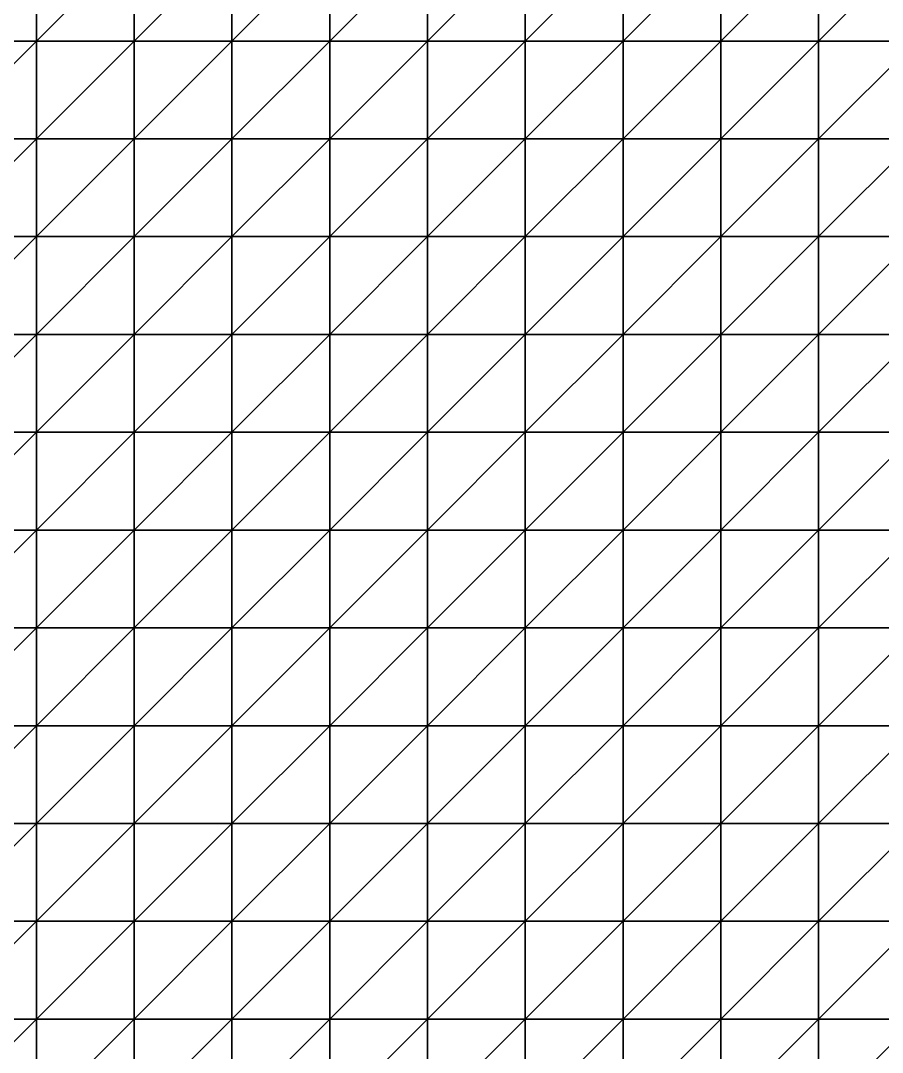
# Model space of a CAD drawing. Extents: x 292020 to 295740, y 4557680 to 4560040.
# Drawn here: x 294536.8 to 294713, y 4559053.2 to 4559264.2 of the extents above; entities that cross this region are included whole.
import ezdxf

# ---------------------------------------------------------------- set-up
doc = ezdxf.new("R2010")
doc.units = 0
doc.layers.add('RUN201_4_-_RUN201_NODOMAIN5_20X', color=7, linetype='CONTINUOUS')

msp = doc.modelspace()

# ---------------------------------------------------------------- linework, layer by layer
at = {"layer": 'RUN201_4_-_RUN201_NODOMAIN5_20X'}
for points in [[(294520, 4559280, 1820), (294520, 4559260, 1820), (294540, 4559280, 1820)], [(294540, 4559280, 1820), (294520, 4559260, 1820), (294540, 4559260, 1820)], [(294540, 4559280, 1940), (294520, 4559260, 1940), (294520, 4559280, 1940)], [(294540, 4559260, 1940), (294520, 4559260, 1940), (294540, 4559280, 1940)], [(294540, 4559280, 1820), (294540, 4559260, 1820), (294560, 4559280, 1820)], [(294560, 4559280, 1820), (294540, 4559260, 1820), (294560, 4559260, 1820)], [(294560, 4559280, 1940), (294540, 4559260, 1940), (294540, 4559280, 1940)], [(294560, 4559260, 1940), (294540, 4559260, 1940), (294560, 4559280, 1940)], [(294560, 4559280, 1820), (294560, 4559260, 1820), (294580, 4559280, 1820)], [(294580, 4559280, 1820), (294560, 4559260, 1820), (294580, 4559260, 1820)], [(294580, 4559280, 1940), (294560, 4559260, 1940), (294560, 4559280, 1940)], [(294580, 4559260, 1940), (294560, 4559260, 1940), (294580, 4559280, 1940)], [(294580, 4559280, 1820), (294580, 4559260, 1820), (294600, 4559280, 1820)], [(294600, 4559280, 1820), (294580, 4559260, 1820), (294600, 4559260, 1820)], [(294600, 4559280, 1940), (294580, 4559260, 1940), (294580, 4559280, 1940)], [(294600, 4559260, 1940), (294580, 4559260, 1940), (294600, 4559280, 1940)], [(294600, 4559280, 1820), (294600, 4559260, 1820), (294620, 4559280, 1820)], [(294620, 4559280, 1820), (294600, 4559260, 1820), (294620, 4559260, 1820)], [(294620, 4559280, 1940), (294600, 4559260, 1940), (294600, 4559280, 1940)], [(294620, 4559260, 1940), (294600, 4559260, 1940), (294620, 4559280, 1940)], [(294620, 4559280, 1820), (294620, 4559260, 1820), (294640, 4559280, 1820)], [(294640, 4559280, 1820), (294620, 4559260, 1820), (294640, 4559260, 1820)], [(294640, 4559280, 1940), (294620, 4559260, 1940), (294620, 4559280, 1940)], [(294640, 4559260, 1940), (294620, 4559260, 1940), (294640, 4559280, 1940)], [(294640, 4559280, 1820), (294640, 4559260, 1820), (294660, 4559280, 1820)], [(294660, 4559280, 1820), (294640, 4559260, 1820), (294660, 4559260, 1820)], [(294660, 4559280, 1940), (294640, 4559260, 1940), (294640, 4559280, 1940)], [(294660, 4559260, 1940), (294640, 4559260, 1940), (294660, 4559280, 1940)], [(294660, 4559280, 1820), (294660, 4559260, 1820), (294680, 4559280, 1820)], [(294680, 4559280, 1820), (294660, 4559260, 1820), (294680, 4559260, 1820)], [(294680, 4559280, 1940), (294660, 4559260, 1940), (294660, 4559280, 1940)], [(294680, 4559260, 1940), (294660, 4559260, 1940), (294680, 4559280, 1940)], [(294680, 4559280, 1820), (294680, 4559260, 1820), (294700, 4559280, 1820)], [(294700, 4559280, 1820), (294680, 4559260, 1820), (294700, 4559260, 1820)], [(294700, 4559280, 1940), (294680, 4559260, 1940), (294680, 4559280, 1940)], [(294700, 4559260, 1940), (294680, 4559260, 1940), (294700, 4559280, 1940)], [(294700, 4559280, 1820), (294700, 4559260, 1820), (294720, 4559280, 1820)], [(294720, 4559280, 1820), (294700, 4559260, 1820), (294720, 4559260, 1820)], [(294720, 4559280, 1940), (294700, 4559260, 1940), (294700, 4559280, 1940)], [(294720, 4559260, 1940), (294700, 4559260, 1940), (294720, 4559280, 1940)], [(294520, 4559260, 1820), (294520, 4559240, 1820), (294540, 4559260, 1820)], [(294540, 4559260, 1820), (294520, 4559240, 1820), (294540, 4559240, 1820)], [(294540, 4559260, 1940), (294520, 4559240, 1940), (294520, 4559260, 1940)], [(294540, 4559240, 1940), (294520, 4559240, 1940), (294540, 4559260, 1940)], [(294540, 4559260, 1820), (294540, 4559240, 1820), (294560, 4559260, 1820)], [(294560, 4559260, 1820), (294540, 4559240, 1820), (294560, 4559240, 1820)], [(294560, 4559260, 1940), (294540, 4559240, 1940), (294540, 4559260, 1940)], [(294560, 4559240, 1940), (294540, 4559240, 1940), (294560, 4559260, 1940)], [(294560, 4559260, 1820), (294560, 4559240, 1820), (294580, 4559260, 1820)], [(294580, 4559260, 1820), (294560, 4559240, 1820), (294580, 4559240, 1820)], [(294580, 4559260, 1940), (294560, 4559240, 1940), (294560, 4559260, 1940)], [(294580, 4559240, 1940), (294560, 4559240, 1940), (294580, 4559260, 1940)], [(294580, 4559260, 1820), (294580, 4559240, 1820), (294600, 4559260, 1820)], [(294600, 4559260, 1820), (294580, 4559240, 1820), (294600, 4559240, 1820)], [(294600, 4559260, 1940), (294580, 4559240, 1940), (294580, 4559260, 1940)], [(294600, 4559240, 1940), (294580, 4559240, 1940), (294600, 4559260, 1940)], [(294600, 4559260, 1820), (294600, 4559240, 1820), (294620, 4559260, 1820)], [(294620, 4559260, 1820), (294600, 4559240, 1820), (294620, 4559240, 1820)], [(294620, 4559260, 1940), (294600, 4559240, 1940), (294600, 4559260, 1940)], [(294620, 4559240, 1940), (294600, 4559240, 1940), (294620, 4559260, 1940)], [(294620, 4559260, 1820), (294620, 4559240, 1820), (294640, 4559260, 1820)], [(294640, 4559260, 1820), (294620, 4559240, 1820), (294640, 4559240, 1820)], [(294640, 4559260, 1940), (294620, 4559240, 1940), (294620, 4559260, 1940)], [(294640, 4559240, 1940), (294620, 4559240, 1940), (294640, 4559260, 1940)], [(294640, 4559260, 1820), (294640, 4559240, 1820), (294660, 4559260, 1820)], [(294660, 4559260, 1820), (294640, 4559240, 1820), (294660, 4559240, 1820)], [(294660, 4559260, 1940), (294640, 4559240, 1940), (294640, 4559260, 1940)], [(294660, 4559240, 1940), (294640, 4559240, 1940), (294660, 4559260, 1940)], [(294660, 4559260, 1800), (294660, 4559240, 1800), (294680, 4559260, 1800)], [(294680, 4559260, 1800), (294660, 4559240, 1800), (294680, 4559240, 1800)], [(294680, 4559260, 1800), (294660, 4559260, 1820), (294660, 4559260, 1800)], [(294680, 4559260, 1820), (294660, 4559260, 1820), (294680, 4559260, 1800)], [(294660, 4559260, 1800), (294660, 4559240, 1820), (294660, 4559240, 1800)], [(294660, 4559260, 1820), (294660, 4559240, 1820), (294660, 4559260, 1800)], [(294680, 4559260, 1940), (294660, 4559240, 1940), (294660, 4559260, 1940)], [(294680, 4559240, 1940), (294660, 4559240, 1940), (294680, 4559260, 1940)], [(294680, 4559260, 1800), (294680, 4559240, 1800), (294700, 4559260, 1800)], [(294700, 4559260, 1800), (294680, 4559240, 1800), (294700, 4559240, 1800)], [(294700, 4559260, 1800), (294680, 4559260, 1820), (294680, 4559260, 1800)], [(294700, 4559260, 1820), (294680, 4559260, 1820), (294700, 4559260, 1800)], [(294700, 4559260, 1940), (294680, 4559240, 1940), (294680, 4559260, 1940)], [(294700, 4559240, 1940), (294680, 4559240, 1940), (294700, 4559260, 1940)], [(294700, 4559260, 1800), (294700, 4559240, 1800), (294720, 4559260, 1800)], [(294720, 4559260, 1800), (294700, 4559240, 1800), (294720, 4559240, 1800)], [(294720, 4559260, 1800), (294700, 4559260, 1820), (294700, 4559260, 1800)], [(294720, 4559260, 1820), (294700, 4559260, 1820), (294720, 4559260, 1800)], [(294720, 4559260, 1940), (294700, 4559240, 1940), (294700, 4559260, 1940)], [(294720, 4559240, 1940), (294700, 4559240, 1940), (294720, 4559260, 1940)], [(294520, 4559240, 1820), (294520, 4559220, 1820), (294540, 4559240, 1820)], [(294540, 4559240, 1820), (294520, 4559220, 1820), (294540, 4559220, 1820)], [(294540, 4559240, 1940), (294520, 4559220, 1940), (294520, 4559240, 1940)], [(294540, 4559220, 1940), (294520, 4559220, 1940), (294540, 4559240, 1940)], [(294540, 4559240, 1820), (294540, 4559220, 1820), (294560, 4559240, 1820)], [(294560, 4559240, 1820), (294540, 4559220, 1820), (294560, 4559220, 1820)], [(294560, 4559240, 1940), (294540, 4559220, 1940), (294540, 4559240, 1940)], [(294560, 4559220, 1940), (294540, 4559220, 1940), (294560, 4559240, 1940)], [(294560, 4559240, 1820), (294560, 4559220, 1820), (294580, 4559240, 1820)], [(294580, 4559240, 1820), (294560, 4559220, 1820), (294580, 4559220, 1820)], [(294580, 4559240, 1940), (294560, 4559220, 1940), (294560, 4559240, 1940)], [(294580, 4559220, 1940), (294560, 4559220, 1940), (294580, 4559240, 1940)], [(294580, 4559240, 1820), (294580, 4559220, 1820), (294600, 4559240, 1820)], [(294600, 4559240, 1820), (294580, 4559220, 1820), (294600, 4559220, 1820)], [(294600, 4559240, 1940), (294580, 4559220, 1940), (294580, 4559240, 1940)], [(294600, 4559220, 1940), (294580, 4559220, 1940), (294600, 4559240, 1940)], [(294600, 4559240, 1820), (294600, 4559220, 1820), (294620, 4559240, 1820)], [(294620, 4559240, 1820), (294600, 4559220, 1820), (294620, 4559220, 1820)], [(294620, 4559240, 1940), (294600, 4559220, 1940), (294600, 4559240, 1940)], [(294620, 4559220, 1940), (294600, 4559220, 1940), (294620, 4559240, 1940)], [(294620, 4559240, 1820), (294620, 4559220, 1820), (294640, 4559240, 1820)], [(294640, 4559240, 1820), (294620, 4559220, 1820), (294640, 4559220, 1820)], [(294640, 4559240, 1940), (294620, 4559220, 1940), (294620, 4559240, 1940)], [(294640, 4559220, 1940), (294620, 4559220, 1940), (294640, 4559240, 1940)], [(294640, 4559240, 1820), (294640, 4559220, 1820), (294660, 4559240, 1820)], [(294660, 4559240, 1820), (294640, 4559220, 1820), (294660, 4559220, 1820)], [(294660, 4559240, 1940), (294640, 4559220, 1940), (294640, 4559240, 1940)], [(294660, 4559220, 1940), (294640, 4559220, 1940), (294660, 4559240, 1940)], [(294660, 4559240, 1800), (294660, 4559220, 1800), (294680, 4559240, 1800)], [(294680, 4559240, 1800), (294660, 4559220, 1800), (294680, 4559220, 1800)], [(294660, 4559240, 1800), (294660, 4559220, 1820), (294660, 4559220, 1800)], [(294660, 4559240, 1820), (294660, 4559220, 1820), (294660, 4559240, 1800)], [(294680, 4559240, 1940), (294660, 4559220, 1940), (294660, 4559240, 1940)], [(294680, 4559220, 1940), (294660, 4559220, 1940), (294680, 4559240, 1940)], [(294680, 4559240, 1800), (294680, 4559220, 1800), (294700, 4559240, 1800)], [(294700, 4559240, 1800), (294680, 4559220, 1800), (294700, 4559220, 1800)], [(294700, 4559240, 1940), (294680, 4559220, 1940), (294680, 4559240, 1940)], [(294700, 4559220, 1940), (294680, 4559220, 1940), (294700, 4559240, 1940)], [(294700, 4559240, 1800), (294700, 4559220, 1800), (294720, 4559240, 1800)], [(294720, 4559240, 1800), (294700, 4559220, 1800), (294720, 4559220, 1800)], [(294720, 4559240, 1940), (294700, 4559220, 1940), (294700, 4559240, 1940)], [(294720, 4559220, 1940), (294700, 4559220, 1940), (294720, 4559240, 1940)], [(294520, 4559220, 1820), (294520, 4559200, 1820), (294540, 4559220, 1820)], [(294540, 4559220, 1820), (294520, 4559200, 1820), (294540, 4559200, 1820)], [(294540, 4559220, 1940), (294520, 4559200, 1940), (294520, 4559220, 1940)], [(294540, 4559200, 1940), (294520, 4559200, 1940), (294540, 4559220, 1940)], [(294540, 4559220, 1820), (294540, 4559200, 1820), (294560, 4559220, 1820)], [(294560, 4559220, 1820), (294540, 4559200, 1820), (294560, 4559200, 1820)], [(294560, 4559220, 1940), (294540, 4559200, 1940), (294540, 4559220, 1940)], [(294560, 4559200, 1940), (294540, 4559200, 1940), (294560, 4559220, 1940)], [(294560, 4559220, 1820), (294560, 4559200, 1820), (294580, 4559220, 1820)], [(294580, 4559220, 1820), (294560, 4559200, 1820), (294580, 4559200, 1820)], [(294580, 4559220, 1940), (294560, 4559200, 1940), (294560, 4559220, 1940)], [(294580, 4559200, 1940), (294560, 4559200, 1940), (294580, 4559220, 1940)], [(294580, 4559220, 1820), (294580, 4559200, 1820), (294600, 4559220, 1820)], [(294600, 4559220, 1820), (294580, 4559200, 1820), (294600, 4559200, 1820)], [(294600, 4559220, 1940), (294580, 4559200, 1940), (294580, 4559220, 1940)], [(294600, 4559200, 1940), (294580, 4559200, 1940), (294600, 4559220, 1940)], [(294600, 4559220, 1800), (294600, 4559200, 1800), (294620, 4559220, 1800)], [(294620, 4559220, 1800), (294600, 4559200, 1800), (294620, 4559200, 1800)], [(294620, 4559220, 1800), (294600, 4559220, 1820), (294600, 4559220, 1800)], [(294620, 4559220, 1820), (294600, 4559220, 1820), (294620, 4559220, 1800)], [(294600, 4559220, 1800), (294600, 4559200, 1820), (294600, 4559200, 1800)], [(294600, 4559220, 1820), (294600, 4559200, 1820), (294600, 4559220, 1800)], [(294620, 4559220, 1940), (294600, 4559200, 1940), (294600, 4559220, 1940)], [(294620, 4559200, 1940), (294600, 4559200, 1940), (294620, 4559220, 1940)], [(294620, 4559220, 1800), (294620, 4559200, 1800), (294640, 4559220, 1800)], [(294640, 4559220, 1800), (294620, 4559200, 1800), (294640, 4559200, 1800)], [(294640, 4559220, 1800), (294620, 4559220, 1820), (294620, 4559220, 1800)], [(294640, 4559220, 1820), (294620, 4559220, 1820), (294640, 4559220, 1800)], [(294640, 4559220, 1940), (294620, 4559200, 1940), (294620, 4559220, 1940)], [(294640, 4559200, 1940), (294620, 4559200, 1940), (294640, 4559220, 1940)], [(294640, 4559220, 1800), (294640, 4559200, 1800), (294660, 4559220, 1800)], [(294660, 4559220, 1800), (294640, 4559200, 1800), (294660, 4559200, 1800)], [(294660, 4559220, 1800), (294640, 4559220, 1820), (294640, 4559220, 1800)], [(294660, 4559220, 1820), (294640, 4559220, 1820), (294660, 4559220, 1800)], [(294660, 4559220, 1940), (294640, 4559200, 1940), (294640, 4559220, 1940)], [(294660, 4559200, 1940), (294640, 4559200, 1940), (294660, 4559220, 1940)], [(294660, 4559220, 1800), (294660, 4559200, 1800), (294680, 4559220, 1800)], [(294680, 4559220, 1800), (294660, 4559200, 1800), (294680, 4559200, 1800)], [(294680, 4559220, 1940), (294660, 4559200, 1940), (294660, 4559220, 1940)], [(294680, 4559200, 1940), (294660, 4559200, 1940), (294680, 4559220, 1940)], [(294680, 4559220, 1800), (294680, 4559200, 1800), (294700, 4559220, 1800)], [(294700, 4559220, 1800), (294680, 4559200, 1800), (294700, 4559200, 1800)], [(294700, 4559220, 1940), (294680, 4559200, 1940), (294680, 4559220, 1940)], [(294700, 4559200, 1940), (294680, 4559200, 1940), (294700, 4559220, 1940)], [(294700, 4559220, 1800), (294700, 4559200, 1800), (294720, 4559220, 1800)], [(294720, 4559220, 1800), (294700, 4559200, 1800), (294720, 4559200, 1800)], [(294720, 4559220, 1940), (294700, 4559200, 1940), (294700, 4559220, 1940)], [(294720, 4559200, 1940), (294700, 4559200, 1940), (294720, 4559220, 1940)], [(294520, 4559200, 1800), (294520, 4559180, 1800), (294540, 4559200, 1800)], [(294540, 4559200, 1800), (294520, 4559180, 1800), (294540, 4559180, 1800)], [(294540, 4559200, 1800), (294520, 4559200, 1820), (294520, 4559200, 1800)], [(294540, 4559200, 1820), (294520, 4559200, 1820), (294540, 4559200, 1800)], [(294540, 4559200, 1920), (294520, 4559180, 1920), (294520, 4559200, 1920)], [(294540, 4559180, 1920), (294520, 4559180, 1920), (294540, 4559200, 1920)], [(294520, 4559200, 1920), (294520, 4559200, 1940), (294540, 4559200, 1920)], [(294540, 4559200, 1920), (294520, 4559200, 1940), (294540, 4559200, 1940)], [(294540, 4559200, 1800), (294540, 4559180, 1800), (294560, 4559200, 1800)], [(294560, 4559200, 1800), (294540, 4559180, 1800), (294560, 4559180, 1800)], [(294560, 4559200, 1800), (294540, 4559200, 1820), (294540, 4559200, 1800)], [(294560, 4559200, 1820), (294540, 4559200, 1820), (294560, 4559200, 1800)], [(294560, 4559200, 1940), (294540, 4559180, 1940), (294540, 4559200, 1940)], [(294560, 4559180, 1940), (294540, 4559180, 1940), (294560, 4559200, 1940)], [(294540, 4559200, 1920), (294540, 4559180, 1940), (294540, 4559180, 1920)], [(294540, 4559200, 1940), (294540, 4559180, 1940), (294540, 4559200, 1920)], [(294560, 4559200, 1800), (294560, 4559180, 1800), (294580, 4559200, 1800)], [(294580, 4559200, 1800), (294560, 4559180, 1800), (294580, 4559180, 1800)], [(294580, 4559200, 1800), (294560, 4559200, 1820), (294560, 4559200, 1800)], [(294580, 4559200, 1820), (294560, 4559200, 1820), (294580, 4559200, 1800)], [(294580, 4559200, 1940), (294560, 4559180, 1940), (294560, 4559200, 1940)], [(294580, 4559180, 1940), (294560, 4559180, 1940), (294580, 4559200, 1940)], [(294580, 4559200, 1800), (294580, 4559180, 1800), (294600, 4559200, 1800)], [(294600, 4559200, 1800), (294580, 4559180, 1800), (294600, 4559180, 1800)], [(294600, 4559200, 1800), (294580, 4559200, 1820), (294580, 4559200, 1800)], [(294600, 4559200, 1820), (294580, 4559200, 1820), (294600, 4559200, 1800)], [(294600, 4559200, 1940), (294580, 4559180, 1940), (294580, 4559200, 1940)], [(294600, 4559180, 1940), (294580, 4559180, 1940), (294600, 4559200, 1940)], [(294600, 4559200, 1780), (294600, 4559180, 1780), (294620, 4559200, 1780)], [(294620, 4559200, 1780), (294600, 4559180, 1780), (294620, 4559180, 1780)], [(294620, 4559200, 1780), (294600, 4559200, 1800), (294600, 4559200, 1780)], [(294620, 4559200, 1800), (294600, 4559200, 1800), (294620, 4559200, 1780)], [(294600, 4559200, 1780), (294600, 4559180, 1800), (294600, 4559180, 1780)], [(294600, 4559200, 1800), (294600, 4559180, 1800), (294600, 4559200, 1780)], [(294620, 4559200, 1940), (294600, 4559180, 1940), (294600, 4559200, 1940)], [(294620, 4559180, 1940), (294600, 4559180, 1940), (294620, 4559200, 1940)], [(294620, 4559200, 1780), (294620, 4559180, 1780), (294640, 4559200, 1780)], [(294640, 4559200, 1780), (294620, 4559180, 1780), (294640, 4559180, 1780)], [(294640, 4559200, 1780), (294620, 4559200, 1800), (294620, 4559200, 1780)], [(294640, 4559200, 1800), (294620, 4559200, 1800), (294640, 4559200, 1780)], [(294640, 4559200, 1940), (294620, 4559180, 1940), (294620, 4559200, 1940)], [(294640, 4559180, 1940), (294620, 4559180, 1940), (294640, 4559200, 1940)], [(294640, 4559200, 1780), (294640, 4559180, 1780), (294660, 4559200, 1780)], [(294660, 4559200, 1780), (294640, 4559180, 1780), (294660, 4559180, 1780)], [(294660, 4559200, 1780), (294640, 4559200, 1800), (294640, 4559200, 1780)], [(294660, 4559200, 1800), (294640, 4559200, 1800), (294660, 4559200, 1780)], [(294660, 4559200, 1940), (294640, 4559180, 1940), (294640, 4559200, 1940)], [(294660, 4559180, 1940), (294640, 4559180, 1940), (294660, 4559200, 1940)], [(294660, 4559200, 1780), (294660, 4559180, 1780), (294680, 4559200, 1780)], [(294680, 4559200, 1780), (294660, 4559180, 1780), (294680, 4559180, 1780)], [(294680, 4559200, 1780), (294660, 4559200, 1800), (294660, 4559200, 1780)], [(294680, 4559200, 1800), (294660, 4559200, 1800), (294680, 4559200, 1780)], [(294680, 4559200, 1940), (294660, 4559180, 1940), (294660, 4559200, 1940)], [(294680, 4559180, 1940), (294660, 4559180, 1940), (294680, 4559200, 1940)], [(294680, 4559200, 1780), (294680, 4559180, 1780), (294700, 4559200, 1780)], [(294700, 4559200, 1780), (294680, 4559180, 1780), (294700, 4559180, 1780)], [(294700, 4559200, 1780), (294680, 4559200, 1800), (294680, 4559200, 1780)], [(294700, 4559200, 1800), (294680, 4559200, 1800), (294700, 4559200, 1780)], [(294700, 4559200, 1940), (294680, 4559180, 1940), (294680, 4559200, 1940)], [(294700, 4559180, 1940), (294680, 4559180, 1940), (294700, 4559200, 1940)], [(294700, 4559200, 1780), (294700, 4559180, 1780), (294720, 4559200, 1780)], [(294720, 4559200, 1780), (294700, 4559180, 1780), (294720, 4559180, 1780)], [(294720, 4559200, 1780), (294700, 4559200, 1800), (294700, 4559200, 1780)], [(294720, 4559200, 1800), (294700, 4559200, 1800), (294720, 4559200, 1780)], [(294720, 4559200, 1940), (294700, 4559180, 1940), (294700, 4559200, 1940)], [(294720, 4559180, 1940), (294700, 4559180, 1940), (294720, 4559200, 1940)], [(294520, 4559180, 1800), (294520, 4559160, 1800), (294540, 4559180, 1800)], [(294540, 4559180, 1800), (294520, 4559160, 1800), (294540, 4559160, 1800)], [(294540, 4559180, 1920), (294520, 4559160, 1920), (294520, 4559180, 1920)], [(294540, 4559160, 1920), (294520, 4559160, 1920), (294540, 4559180, 1920)], [(294540, 4559180, 1780), (294540, 4559160, 1780), (294560, 4559180, 1780)], [(294560, 4559180, 1780), (294540, 4559160, 1780), (294560, 4559160, 1780)], [(294560, 4559180, 1780), (294540, 4559180, 1800), (294540, 4559180, 1780)], [(294560, 4559180, 1800), (294540, 4559180, 1800), (294560, 4559180, 1780)], [(294540, 4559180, 1780), (294540, 4559160, 1800), (294540, 4559160, 1780)], [(294540, 4559180, 1800), (294540, 4559160, 1800), (294540, 4559180, 1780)], [(294560, 4559180, 1920), (294540, 4559160, 1920), (294540, 4559180, 1920)], [(294560, 4559160, 1920), (294540, 4559160, 1920), (294560, 4559180, 1920)], [(294540, 4559180, 1920), (294540, 4559180, 1940), (294560, 4559180, 1920)], [(294560, 4559180, 1920), (294540, 4559180, 1940), (294560, 4559180, 1940)], [(294560, 4559180, 1780), (294560, 4559160, 1780), (294580, 4559180, 1780)], [(294580, 4559180, 1780), (294560, 4559160, 1780), (294580, 4559160, 1780)], [(294580, 4559180, 1780), (294560, 4559180, 1800), (294560, 4559180, 1780)], [(294580, 4559180, 1800), (294560, 4559180, 1800), (294580, 4559180, 1780)], [(294580, 4559180, 1920), (294560, 4559160, 1920), (294560, 4559180, 1920)], [(294580, 4559160, 1920), (294560, 4559160, 1920), (294580, 4559180, 1920)], [(294560, 4559180, 1920), (294560, 4559180, 1940), (294580, 4559180, 1920)], [(294580, 4559180, 1920), (294560, 4559180, 1940), (294580, 4559180, 1940)], [(294580, 4559180, 1780), (294580, 4559160, 1780), (294600, 4559180, 1780)], [(294600, 4559180, 1780), (294580, 4559160, 1780), (294600, 4559160, 1780)], [(294600, 4559180, 1780), (294580, 4559180, 1800), (294580, 4559180, 1780)], [(294600, 4559180, 1800), (294580, 4559180, 1800), (294600, 4559180, 1780)], [(294600, 4559180, 1920), (294580, 4559160, 1920), (294580, 4559180, 1920)], [(294600, 4559160, 1920), (294580, 4559160, 1920), (294600, 4559180, 1920)], [(294580, 4559180, 1920), (294580, 4559180, 1940), (294600, 4559180, 1920)], [(294600, 4559180, 1920), (294580, 4559180, 1940), (294600, 4559180, 1940)], [(294600, 4559180, 1780), (294600, 4559160, 1780), (294620, 4559180, 1780)], [(294620, 4559180, 1780), (294600, 4559160, 1780), (294620, 4559160, 1780)], [(294620, 4559180, 1940), (294600, 4559160, 1940), (294600, 4559180, 1940)], [(294620, 4559160, 1940), (294600, 4559160, 1940), (294620, 4559180, 1940)], [(294600, 4559180, 1920), (294600, 4559160, 1940), (294600, 4559160, 1920)], [(294600, 4559180, 1940), (294600, 4559160, 1940), (294600, 4559180, 1920)], [(294620, 4559180, 1780), (294620, 4559160, 1780), (294640, 4559180, 1780)], [(294640, 4559180, 1780), (294620, 4559160, 1780), (294640, 4559160, 1780)], [(294640, 4559180, 1940), (294620, 4559160, 1940), (294620, 4559180, 1940)], [(294640, 4559160, 1940), (294620, 4559160, 1940), (294640, 4559180, 1940)], [(294640, 4559180, 1780), (294640, 4559160, 1780), (294660, 4559180, 1780)], [(294660, 4559180, 1780), (294640, 4559160, 1780), (294660, 4559160, 1780)], [(294660, 4559180, 1940), (294640, 4559160, 1940), (294640, 4559180, 1940)], [(294660, 4559160, 1940), (294640, 4559160, 1940), (294660, 4559180, 1940)], [(294660, 4559180, 1760), (294660, 4559160, 1760), (294680, 4559180, 1760)], [(294680, 4559180, 1760), (294660, 4559160, 1760), (294680, 4559160, 1760)], [(294680, 4559180, 1760), (294660, 4559180, 1780), (294660, 4559180, 1760)], [(294680, 4559180, 1780), (294660, 4559180, 1780), (294680, 4559180, 1760)], [(294660, 4559180, 1760), (294660, 4559160, 1780), (294660, 4559160, 1760)], [(294660, 4559180, 1780), (294660, 4559160, 1780), (294660, 4559180, 1760)], [(294680, 4559180, 1940), (294660, 4559160, 1940), (294660, 4559180, 1940)], [(294680, 4559160, 1940), (294660, 4559160, 1940), (294680, 4559180, 1940)], [(294680, 4559180, 1760), (294680, 4559160, 1760), (294700, 4559180, 1760)], [(294700, 4559180, 1760), (294680, 4559160, 1760), (294700, 4559160, 1760)], [(294700, 4559180, 1760), (294680, 4559180, 1780), (294680, 4559180, 1760)], [(294700, 4559180, 1780), (294680, 4559180, 1780), (294700, 4559180, 1760)], [(294700, 4559180, 1940), (294680, 4559160, 1940), (294680, 4559180, 1940)], [(294700, 4559160, 1940), (294680, 4559160, 1940), (294700, 4559180, 1940)], [(294700, 4559180, 1760), (294700, 4559160, 1760), (294720, 4559180, 1760)], [(294720, 4559180, 1760), (294700, 4559160, 1760), (294720, 4559160, 1760)], [(294720, 4559180, 1760), (294700, 4559180, 1780), (294700, 4559180, 1760)], [(294720, 4559180, 1780), (294700, 4559180, 1780), (294720, 4559180, 1760)], [(294720, 4559180, 1940), (294700, 4559160, 1940), (294700, 4559180, 1940)], [(294720, 4559160, 1940), (294700, 4559160, 1940), (294720, 4559180, 1940)], [(294520, 4559160, 1800), (294520, 4559140, 1800), (294540, 4559160, 1800)], [(294540, 4559160, 1800), (294520, 4559140, 1800), (294540, 4559140, 1800)], [(294540, 4559160, 1920), (294520, 4559140, 1920), (294520, 4559160, 1920)], [(294540, 4559140, 1920), (294520, 4559140, 1920), (294540, 4559160, 1920)], [(294540, 4559160, 1780), (294540, 4559160, 1800), (294560, 4559160, 1780)], [(294560, 4559160, 1780), (294540, 4559160, 1800), (294560, 4559160, 1800)], [(294540, 4559160, 1800), (294540, 4559140, 1800), (294560, 4559160, 1800)], [(294560, 4559160, 1800), (294540, 4559140, 1800), (294560, 4559140, 1800)], [(294560, 4559160, 1920), (294540, 4559140, 1920), (294540, 4559160, 1920)], [(294560, 4559140, 1920), (294540, 4559140, 1920), (294560, 4559160, 1920)], [(294560, 4559160, 1780), (294560, 4559140, 1780), (294580, 4559160, 1780)], [(294580, 4559160, 1780), (294560, 4559140, 1780), (294580, 4559140, 1780)], [(294560, 4559160, 1780), (294560, 4559140, 1800), (294560, 4559140, 1780)], [(294560, 4559160, 1800), (294560, 4559140, 1800), (294560, 4559160, 1780)], [(294580, 4559160, 1920), (294560, 4559140, 1920), (294560, 4559160, 1920)], [(294580, 4559140, 1920), (294560, 4559140, 1920), (294580, 4559160, 1920)], [(294580, 4559160, 1780), (294580, 4559140, 1780), (294600, 4559160, 1780)], [(294600, 4559160, 1780), (294580, 4559140, 1780), (294600, 4559140, 1780)], [(294600, 4559160, 1920), (294580, 4559140, 1920), (294580, 4559160, 1920)], [(294600, 4559140, 1920), (294580, 4559140, 1920), (294600, 4559160, 1920)], [(294600, 4559160, 1780), (294600, 4559140, 1780), (294620, 4559160, 1780)], [(294620, 4559160, 1780), (294600, 4559140, 1780), (294620, 4559140, 1780)], [(294620, 4559160, 1920), (294600, 4559140, 1920), (294600, 4559160, 1920)], [(294620, 4559140, 1920), (294600, 4559140, 1920), (294620, 4559160, 1920)], [(294600, 4559160, 1920), (294600, 4559160, 1940), (294620, 4559160, 1920)], [(294620, 4559160, 1920), (294600, 4559160, 1940), (294620, 4559160, 1940)], [(294620, 4559160, 1780), (294620, 4559140, 1780), (294640, 4559160, 1780)], [(294640, 4559160, 1780), (294620, 4559140, 1780), (294640, 4559140, 1780)], [(294640, 4559160, 1920), (294620, 4559140, 1920), (294620, 4559160, 1920)], [(294640, 4559140, 1920), (294620, 4559140, 1920), (294640, 4559160, 1920)], [(294620, 4559160, 1920), (294620, 4559160, 1940), (294640, 4559160, 1920)], [(294640, 4559160, 1920), (294620, 4559160, 1940), (294640, 4559160, 1940)], [(294640, 4559160, 1760), (294640, 4559140, 1760), (294660, 4559160, 1760)], [(294660, 4559160, 1760), (294640, 4559140, 1760), (294660, 4559140, 1760)], [(294660, 4559160, 1760), (294640, 4559160, 1780), (294640, 4559160, 1760)], [(294660, 4559160, 1780), (294640, 4559160, 1780), (294660, 4559160, 1760)], [(294640, 4559160, 1760), (294640, 4559140, 1780), (294640, 4559140, 1760)], [(294640, 4559160, 1780), (294640, 4559140, 1780), (294640, 4559160, 1760)], [(294660, 4559160, 1920), (294640, 4559140, 1920), (294640, 4559160, 1920)], [(294660, 4559140, 1920), (294640, 4559140, 1920), (294660, 4559160, 1920)], [(294640, 4559160, 1920), (294640, 4559160, 1940), (294660, 4559160, 1920)], [(294660, 4559160, 1920), (294640, 4559160, 1940), (294660, 4559160, 1940)], [(294660, 4559160, 1760), (294660, 4559140, 1760), (294680, 4559160, 1760)], [(294680, 4559160, 1760), (294660, 4559140, 1760), (294680, 4559140, 1760)], [(294680, 4559160, 1940), (294660, 4559140, 1940), (294660, 4559160, 1940)], [(294680, 4559140, 1940), (294660, 4559140, 1940), (294680, 4559160, 1940)], [(294660, 4559160, 1920), (294660, 4559140, 1940), (294660, 4559140, 1920)], [(294660, 4559160, 1940), (294660, 4559140, 1940), (294660, 4559160, 1920)], [(294680, 4559160, 1760), (294680, 4559140, 1760), (294700, 4559160, 1760)], [(294700, 4559160, 1760), (294680, 4559140, 1760), (294700, 4559140, 1760)], [(294700, 4559160, 1940), (294680, 4559140, 1940), (294680, 4559160, 1940)], [(294700, 4559140, 1940), (294680, 4559140, 1940), (294700, 4559160, 1940)], [(294700, 4559160, 1760), (294700, 4559140, 1760), (294720, 4559160, 1760)], [(294720, 4559160, 1760), (294700, 4559140, 1760), (294720, 4559140, 1760)], [(294720, 4559160, 1940), (294700, 4559140, 1940), (294700, 4559160, 1940)], [(294720, 4559140, 1940), (294700, 4559140, 1940), (294720, 4559160, 1940)], [(294520, 4559140, 1800), (294520, 4559120, 1800), (294540, 4559140, 1800)], [(294540, 4559140, 1800), (294520, 4559120, 1800), (294540, 4559120, 1800)], [(294540, 4559140, 1940), (294520, 4559120, 1940), (294520, 4559140, 1940)], [(294540, 4559120, 1940), (294520, 4559120, 1940), (294540, 4559140, 1940)], [(294540, 4559140, 1920), (294520, 4559140, 1940), (294520, 4559140, 1920)], [(294540, 4559140, 1940), (294520, 4559140, 1940), (294540, 4559140, 1920)], [(294540, 4559140, 1800), (294540, 4559120, 1800), (294560, 4559140, 1800)], [(294560, 4559140, 1800), (294540, 4559120, 1800), (294560, 4559120, 1800)], [(294560, 4559140, 1940), (294540, 4559120, 1940), (294540, 4559140, 1940)], [(294560, 4559120, 1940), (294540, 4559120, 1940), (294560, 4559140, 1940)], [(294560, 4559140, 1920), (294540, 4559140, 1940), (294540, 4559140, 1920)], [(294560, 4559140, 1940), (294540, 4559140, 1940), (294560, 4559140, 1920)], [(294560, 4559140, 1780), (294560, 4559140, 1800), (294580, 4559140, 1780)], [(294580, 4559140, 1780), (294560, 4559140, 1800), (294580, 4559140, 1800)], [(294560, 4559140, 1800), (294560, 4559120, 1800), (294580, 4559140, 1800)], [(294580, 4559140, 1800), (294560, 4559120, 1800), (294580, 4559120, 1800)], [(294580, 4559140, 1940), (294560, 4559120, 1940), (294560, 4559140, 1940)], [(294580, 4559120, 1940), (294560, 4559120, 1940), (294580, 4559140, 1940)], [(294580, 4559140, 1920), (294560, 4559140, 1940), (294560, 4559140, 1920)], [(294580, 4559140, 1940), (294560, 4559140, 1940), (294580, 4559140, 1920)], [(294580, 4559140, 1780), (294580, 4559120, 1780), (294600, 4559140, 1780)], [(294600, 4559140, 1780), (294580, 4559120, 1780), (294600, 4559120, 1780)], [(294580, 4559140, 1780), (294580, 4559120, 1800), (294580, 4559120, 1780)], [(294580, 4559140, 1800), (294580, 4559120, 1800), (294580, 4559140, 1780)], [(294600, 4559140, 1940), (294580, 4559120, 1940), (294580, 4559140, 1940)], [(294600, 4559120, 1940), (294580, 4559120, 1940), (294600, 4559140, 1940)], [(294600, 4559140, 1920), (294580, 4559140, 1940), (294580, 4559140, 1920)], [(294600, 4559140, 1940), (294580, 4559140, 1940), (294600, 4559140, 1920)], [(294600, 4559140, 1780), (294600, 4559120, 1780), (294620, 4559140, 1780)], [(294620, 4559140, 1780), (294600, 4559120, 1780), (294620, 4559120, 1780)], [(294620, 4559140, 1920), (294600, 4559120, 1920), (294600, 4559140, 1920)], [(294620, 4559120, 1920), (294600, 4559120, 1920), (294620, 4559140, 1920)], [(294600, 4559120, 1920), (294600, 4559120, 1940), (294600, 4559140, 1920)], [(294600, 4559140, 1920), (294600, 4559120, 1940), (294600, 4559140, 1940)], [(294620, 4559140, 1780), (294620, 4559120, 1780), (294640, 4559140, 1780)], [(294640, 4559140, 1780), (294620, 4559120, 1780), (294640, 4559120, 1780)], [(294640, 4559140, 1920), (294620, 4559120, 1920), (294620, 4559140, 1920)], [(294640, 4559120, 1920), (294620, 4559120, 1920), (294640, 4559140, 1920)], [(294640, 4559140, 1760), (294640, 4559140, 1780), (294660, 4559140, 1760)], [(294660, 4559140, 1760), (294640, 4559140, 1780), (294660, 4559140, 1780)], [(294640, 4559140, 1780), (294640, 4559120, 1780), (294660, 4559140, 1780)], [(294660, 4559140, 1780), (294640, 4559120, 1780), (294660, 4559120, 1780)], [(294660, 4559140, 1920), (294640, 4559120, 1920), (294640, 4559140, 1920)], [(294660, 4559120, 1920), (294640, 4559120, 1920), (294660, 4559140, 1920)], [(294660, 4559140, 1760), (294660, 4559120, 1760), (294680, 4559140, 1760)], [(294680, 4559140, 1760), (294660, 4559120, 1760), (294680, 4559120, 1760)], [(294660, 4559140, 1760), (294660, 4559120, 1780), (294660, 4559120, 1760)], [(294660, 4559140, 1780), (294660, 4559120, 1780), (294660, 4559140, 1760)], [(294680, 4559140, 1940), (294660, 4559120, 1940), (294660, 4559140, 1940)], [(294680, 4559120, 1940), (294660, 4559120, 1940), (294680, 4559140, 1940)], [(294660, 4559140, 1920), (294660, 4559120, 1940), (294660, 4559120, 1920)], [(294660, 4559140, 1940), (294660, 4559120, 1940), (294660, 4559140, 1920)], [(294680, 4559140, 1760), (294680, 4559120, 1760), (294700, 4559140, 1760)], [(294700, 4559140, 1760), (294680, 4559120, 1760), (294700, 4559120, 1760)], [(294700, 4559140, 1940), (294680, 4559120, 1940), (294680, 4559140, 1940)], [(294700, 4559120, 1940), (294680, 4559120, 1940), (294700, 4559140, 1940)], [(294700, 4559140, 1760), (294700, 4559120, 1760), (294720, 4559140, 1760)], [(294720, 4559140, 1760), (294700, 4559120, 1760), (294720, 4559120, 1760)], [(294720, 4559140, 1940), (294700, 4559120, 1940), (294700, 4559140, 1940)], [(294720, 4559120, 1940), (294700, 4559120, 1940), (294720, 4559140, 1940)], [(294520, 4559120, 1800), (294520, 4559100, 1800), (294540, 4559120, 1800)], [(294540, 4559120, 1800), (294520, 4559100, 1800), (294540, 4559100, 1800)], [(294540, 4559120, 1940), (294520, 4559100, 1940), (294520, 4559120, 1940)], [(294540, 4559100, 1940), (294520, 4559100, 1940), (294540, 4559120, 1940)], [(294540, 4559120, 1800), (294540, 4559100, 1800), (294560, 4559120, 1800)], [(294560, 4559120, 1800), (294540, 4559100, 1800), (294560, 4559100, 1800)], [(294560, 4559120, 1940), (294540, 4559100, 1940), (294540, 4559120, 1940)], [(294560, 4559100, 1940), (294540, 4559100, 1940), (294560, 4559120, 1940)], [(294560, 4559120, 1780), (294560, 4559100, 1780), (294580, 4559120, 1780)], [(294580, 4559120, 1780), (294560, 4559100, 1780), (294580, 4559100, 1780)], [(294580, 4559120, 1780), (294560, 4559120, 1800), (294560, 4559120, 1780)], [(294580, 4559120, 1800), (294560, 4559120, 1800), (294580, 4559120, 1780)], [(294560, 4559120, 1780), (294560, 4559100, 1800), (294560, 4559100, 1780)], [(294560, 4559120, 1800), (294560, 4559100, 1800), (294560, 4559120, 1780)], [(294580, 4559120, 1940), (294560, 4559100, 1940), (294560, 4559120, 1940)], [(294580, 4559100, 1940), (294560, 4559100, 1940), (294580, 4559120, 1940)], [(294580, 4559120, 1780), (294580, 4559100, 1780), (294600, 4559120, 1780)], [(294600, 4559120, 1780), (294580, 4559100, 1780), (294600, 4559100, 1780)], [(294600, 4559120, 1940), (294580, 4559100, 1940), (294580, 4559120, 1940)], [(294600, 4559100, 1940), (294580, 4559100, 1940), (294600, 4559120, 1940)], [(294600, 4559120, 1780), (294600, 4559100, 1780), (294620, 4559120, 1780)], [(294620, 4559120, 1780), (294600, 4559100, 1780), (294620, 4559100, 1780)], [(294620, 4559120, 1920), (294600, 4559100, 1920), (294600, 4559120, 1920)], [(294620, 4559100, 1920), (294600, 4559100, 1920), (294620, 4559120, 1920)], [(294600, 4559100, 1920), (294600, 4559100, 1940), (294600, 4559120, 1920)], [(294600, 4559120, 1920), (294600, 4559100, 1940), (294600, 4559120, 1940)], [(294620, 4559120, 1760), (294620, 4559100, 1760), (294640, 4559120, 1760)], [(294640, 4559120, 1760), (294620, 4559100, 1760), (294640, 4559100, 1760)], [(294640, 4559120, 1760), (294620, 4559120, 1780), (294620, 4559120, 1760)], [(294640, 4559120, 1780), (294620, 4559120, 1780), (294640, 4559120, 1760)], [(294620, 4559120, 1760), (294620, 4559100, 1780), (294620, 4559100, 1760)], [(294620, 4559120, 1780), (294620, 4559100, 1780), (294620, 4559120, 1760)], [(294640, 4559120, 1920), (294620, 4559100, 1920), (294620, 4559120, 1920)], [(294640, 4559100, 1920), (294620, 4559100, 1920), (294640, 4559120, 1920)], [(294640, 4559120, 1760), (294640, 4559100, 1760), (294660, 4559120, 1760)], [(294660, 4559120, 1760), (294640, 4559100, 1760), (294660, 4559100, 1760)], [(294660, 4559120, 1760), (294640, 4559120, 1780), (294640, 4559120, 1760)], [(294660, 4559120, 1780), (294640, 4559120, 1780), (294660, 4559120, 1760)], [(294660, 4559120, 1940), (294640, 4559100, 1940), (294640, 4559120, 1940)], [(294660, 4559100, 1940), (294640, 4559100, 1940), (294660, 4559120, 1940)], [(294660, 4559120, 1920), (294640, 4559120, 1940), (294640, 4559120, 1920)], [(294660, 4559120, 1940), (294640, 4559120, 1940), (294660, 4559120, 1920)], [(294640, 4559120, 1920), (294640, 4559100, 1940), (294640, 4559100, 1920)], [(294640, 4559120, 1940), (294640, 4559100, 1940), (294640, 4559120, 1920)], [(294660, 4559120, 1760), (294660, 4559100, 1760), (294680, 4559120, 1760)], [(294680, 4559120, 1760), (294660, 4559100, 1760), (294680, 4559100, 1760)], [(294680, 4559120, 1940), (294660, 4559100, 1940), (294660, 4559120, 1940)], [(294680, 4559100, 1940), (294660, 4559100, 1940), (294680, 4559120, 1940)], [(294680, 4559120, 1760), (294680, 4559100, 1760), (294700, 4559120, 1760)], [(294700, 4559120, 1760), (294680, 4559100, 1760), (294700, 4559100, 1760)], [(294700, 4559120, 1940), (294680, 4559100, 1940), (294680, 4559120, 1940)], [(294700, 4559100, 1940), (294680, 4559100, 1940), (294700, 4559120, 1940)], [(294700, 4559120, 1760), (294700, 4559100, 1760), (294720, 4559120, 1760)], [(294720, 4559120, 1760), (294700, 4559100, 1760), (294720, 4559100, 1760)], [(294720, 4559120, 1940), (294700, 4559100, 1940), (294700, 4559120, 1940)], [(294720, 4559100, 1940), (294700, 4559100, 1940), (294720, 4559120, 1940)], [(294520, 4559100, 1800), (294520, 4559080, 1800), (294540, 4559100, 1800)], [(294540, 4559100, 1800), (294520, 4559080, 1800), (294540, 4559080, 1800)], [(294540, 4559100, 1940), (294520, 4559080, 1940), (294520, 4559100, 1940)], [(294540, 4559080, 1940), (294520, 4559080, 1940), (294540, 4559100, 1940)], [(294540, 4559100, 1780), (294540, 4559080, 1780), (294560, 4559100, 1780)], [(294560, 4559100, 1780), (294540, 4559080, 1780), (294560, 4559080, 1780)], [(294560, 4559100, 1780), (294540, 4559100, 1800), (294540, 4559100, 1780)], [(294560, 4559100, 1800), (294540, 4559100, 1800), (294560, 4559100, 1780)], [(294540, 4559100, 1780), (294540, 4559080, 1800), (294540, 4559080, 1780)], [(294540, 4559100, 1800), (294540, 4559080, 1800), (294540, 4559100, 1780)], [(294560, 4559100, 1940), (294540, 4559080, 1940), (294540, 4559100, 1940)], [(294560, 4559080, 1940), (294540, 4559080, 1940), (294560, 4559100, 1940)], [(294560, 4559100, 1780), (294560, 4559080, 1780), (294580, 4559100, 1780)], [(294580, 4559100, 1780), (294560, 4559080, 1780), (294580, 4559080, 1780)], [(294580, 4559100, 1940), (294560, 4559080, 1940), (294560, 4559100, 1940)], [(294580, 4559080, 1940), (294560, 4559080, 1940), (294580, 4559100, 1940)], [(294580, 4559100, 1780), (294580, 4559080, 1780), (294600, 4559100, 1780)], [(294600, 4559100, 1780), (294580, 4559080, 1780), (294600, 4559080, 1780)], [(294600, 4559100, 1940), (294580, 4559080, 1940), (294580, 4559100, 1940)], [(294600, 4559080, 1940), (294580, 4559080, 1940), (294600, 4559100, 1940)], [(294600, 4559100, 1780), (294600, 4559080, 1780), (294620, 4559100, 1780)], [(294620, 4559100, 1780), (294600, 4559080, 1780), (294620, 4559080, 1780)], [(294620, 4559100, 1940), (294600, 4559080, 1940), (294600, 4559100, 1940)], [(294620, 4559080, 1940), (294600, 4559080, 1940), (294620, 4559100, 1940)], [(294620, 4559100, 1920), (294600, 4559100, 1940), (294600, 4559100, 1920)], [(294620, 4559100, 1940), (294600, 4559100, 1940), (294620, 4559100, 1920)], [(294620, 4559100, 1760), (294620, 4559080, 1760), (294640, 4559100, 1760)], [(294640, 4559100, 1760), (294620, 4559080, 1760), (294640, 4559080, 1760)], [(294620, 4559100, 1760), (294620, 4559080, 1780), (294620, 4559080, 1760)], [(294620, 4559100, 1780), (294620, 4559080, 1780), (294620, 4559100, 1760)], [(294640, 4559100, 1940), (294620, 4559080, 1940), (294620, 4559100, 1940)], [(294640, 4559080, 1940), (294620, 4559080, 1940), (294640, 4559100, 1940)], [(294640, 4559100, 1920), (294620, 4559100, 1940), (294620, 4559100, 1920)], [(294640, 4559100, 1940), (294620, 4559100, 1940), (294640, 4559100, 1920)], [(294640, 4559100, 1760), (294640, 4559080, 1760), (294660, 4559100, 1760)], [(294660, 4559100, 1760), (294640, 4559080, 1760), (294660, 4559080, 1760)], [(294660, 4559100, 1940), (294640, 4559080, 1940), (294640, 4559100, 1940)], [(294660, 4559080, 1940), (294640, 4559080, 1940), (294660, 4559100, 1940)], [(294660, 4559100, 1760), (294660, 4559080, 1760), (294680, 4559100, 1760)], [(294680, 4559100, 1760), (294660, 4559080, 1760), (294680, 4559080, 1760)], [(294680, 4559100, 1940), (294660, 4559080, 1940), (294660, 4559100, 1940)], [(294680, 4559080, 1940), (294660, 4559080, 1940), (294680, 4559100, 1940)], [(294680, 4559100, 1760), (294680, 4559080, 1760), (294700, 4559100, 1760)], [(294700, 4559100, 1760), (294680, 4559080, 1760), (294700, 4559080, 1760)], [(294700, 4559100, 1940), (294680, 4559080, 1940), (294680, 4559100, 1940)], [(294700, 4559080, 1940), (294680, 4559080, 1940), (294700, 4559100, 1940)], [(294700, 4559100, 1760), (294700, 4559080, 1760), (294720, 4559100, 1760)], [(294720, 4559100, 1760), (294700, 4559080, 1760), (294720, 4559080, 1760)], [(294720, 4559100, 1940), (294700, 4559080, 1940), (294700, 4559100, 1940)], [(294720, 4559080, 1940), (294700, 4559080, 1940), (294720, 4559100, 1940)], [(294520, 4559080, 1800), (294520, 4559060, 1800), (294540, 4559080, 1800)], [(294540, 4559080, 1800), (294520, 4559060, 1800), (294540, 4559060, 1800)], [(294540, 4559080, 1940), (294520, 4559060, 1940), (294520, 4559080, 1940)], [(294540, 4559060, 1940), (294520, 4559060, 1940), (294540, 4559080, 1940)], [(294540, 4559080, 1780), (294540, 4559080, 1800), (294560, 4559080, 1780)], [(294560, 4559080, 1780), (294540, 4559080, 1800), (294560, 4559080, 1800)], [(294540, 4559080, 1800), (294540, 4559060, 1800), (294560, 4559080, 1800)], [(294560, 4559080, 1800), (294540, 4559060, 1800), (294560, 4559060, 1800)], [(294560, 4559080, 1940), (294540, 4559060, 1940), (294540, 4559080, 1940)], [(294560, 4559060, 1940), (294540, 4559060, 1940), (294560, 4559080, 1940)], [(294560, 4559080, 1780), (294560, 4559060, 1780), (294580, 4559080, 1780)], [(294580, 4559080, 1780), (294560, 4559060, 1780), (294580, 4559060, 1780)], [(294560, 4559080, 1780), (294560, 4559060, 1800), (294560, 4559060, 1780)], [(294560, 4559080, 1800), (294560, 4559060, 1800), (294560, 4559080, 1780)], [(294580, 4559080, 1940), (294560, 4559060, 1940), (294560, 4559080, 1940)], [(294580, 4559060, 1940), (294560, 4559060, 1940), (294580, 4559080, 1940)], [(294580, 4559080, 1780), (294580, 4559060, 1780), (294600, 4559080, 1780)], [(294600, 4559080, 1780), (294580, 4559060, 1780), (294600, 4559060, 1780)], [(294600, 4559080, 1940), (294580, 4559060, 1940), (294580, 4559080, 1940)], [(294600, 4559060, 1940), (294580, 4559060, 1940), (294600, 4559080, 1940)], [(294600, 4559080, 1780), (294600, 4559060, 1780), (294620, 4559080, 1780)], [(294620, 4559080, 1780), (294600, 4559060, 1780), (294620, 4559060, 1780)], [(294620, 4559080, 1940), (294600, 4559060, 1940), (294600, 4559080, 1940)], [(294620, 4559060, 1940), (294600, 4559060, 1940), (294620, 4559080, 1940)], [(294620, 4559080, 1760), (294620, 4559080, 1780), (294640, 4559080, 1760)], [(294640, 4559080, 1760), (294620, 4559080, 1780), (294640, 4559080, 1780)], [(294620, 4559080, 1780), (294620, 4559060, 1780), (294640, 4559080, 1780)], [(294640, 4559080, 1780), (294620, 4559060, 1780), (294640, 4559060, 1780)], [(294640, 4559080, 1940), (294620, 4559060, 1940), (294620, 4559080, 1940)], [(294640, 4559060, 1940), (294620, 4559060, 1940), (294640, 4559080, 1940)], [(294640, 4559080, 1760), (294640, 4559060, 1760), (294660, 4559080, 1760)], [(294660, 4559080, 1760), (294640, 4559060, 1760), (294660, 4559060, 1760)], [(294640, 4559080, 1760), (294640, 4559060, 1780), (294640, 4559060, 1760)], [(294640, 4559080, 1780), (294640, 4559060, 1780), (294640, 4559080, 1760)], [(294660, 4559080, 1940), (294640, 4559060, 1940), (294640, 4559080, 1940)], [(294660, 4559060, 1940), (294640, 4559060, 1940), (294660, 4559080, 1940)], [(294660, 4559080, 1760), (294660, 4559060, 1760), (294680, 4559080, 1760)], [(294680, 4559080, 1760), (294660, 4559060, 1760), (294680, 4559060, 1760)], [(294680, 4559080, 1940), (294660, 4559060, 1940), (294660, 4559080, 1940)], [(294680, 4559060, 1940), (294660, 4559060, 1940), (294680, 4559080, 1940)], [(294680, 4559080, 1760), (294680, 4559060, 1760), (294700, 4559080, 1760)], [(294700, 4559080, 1760), (294680, 4559060, 1760), (294700, 4559060, 1760)], [(294700, 4559080, 1920), (294680, 4559060, 1920), (294680, 4559080, 1920)], [(294700, 4559060, 1920), (294680, 4559060, 1920), (294700, 4559080, 1920)], [(294680, 4559060, 1920), (294680, 4559060, 1940), (294680, 4559080, 1920)], [(294680, 4559080, 1920), (294680, 4559060, 1940), (294680, 4559080, 1940)], [(294680, 4559080, 1920), (294680, 4559080, 1940), (294700, 4559080, 1920)], [(294700, 4559080, 1920), (294680, 4559080, 1940), (294700, 4559080, 1940)], [(294700, 4559080, 1760), (294700, 4559060, 1760), (294720, 4559080, 1760)], [(294720, 4559080, 1760), (294700, 4559060, 1760), (294720, 4559060, 1760)], [(294720, 4559080, 1920), (294700, 4559060, 1920), (294700, 4559080, 1920)], [(294720, 4559060, 1920), (294700, 4559060, 1920), (294720, 4559080, 1920)], [(294700, 4559080, 1920), (294700, 4559080, 1940), (294720, 4559080, 1920)], [(294720, 4559080, 1920), (294700, 4559080, 1940), (294720, 4559080, 1940)], [(294520, 4559060, 1800), (294520, 4559040, 1800), (294540, 4559060, 1800)], [(294540, 4559060, 1800), (294520, 4559040, 1800), (294540, 4559040, 1800)], [(294540, 4559060, 1940), (294520, 4559040, 1940), (294520, 4559060, 1940)], [(294540, 4559040, 1940), (294520, 4559040, 1940), (294540, 4559060, 1940)], [(294540, 4559060, 1800), (294540, 4559040, 1800), (294560, 4559060, 1800)], [(294560, 4559060, 1800), (294540, 4559040, 1800), (294560, 4559040, 1800)], [(294560, 4559060, 1940), (294540, 4559040, 1940), (294540, 4559060, 1940)], [(294560, 4559040, 1940), (294540, 4559040, 1940), (294560, 4559060, 1940)], [(294560, 4559060, 1780), (294560, 4559040, 1780), (294580, 4559060, 1780)], [(294580, 4559060, 1780), (294560, 4559040, 1780), (294580, 4559040, 1780)], [(294560, 4559060, 1780), (294560, 4559040, 1800), (294560, 4559040, 1780)], [(294560, 4559060, 1800), (294560, 4559040, 1800), (294560, 4559060, 1780)], [(294580, 4559060, 1940), (294560, 4559040, 1940), (294560, 4559060, 1940)], [(294580, 4559040, 1940), (294560, 4559040, 1940), (294580, 4559060, 1940)], [(294580, 4559060, 1780), (294580, 4559040, 1780), (294600, 4559060, 1780)], [(294600, 4559060, 1780), (294580, 4559040, 1780), (294600, 4559040, 1780)], [(294600, 4559060, 1940), (294580, 4559040, 1940), (294580, 4559060, 1940)], [(294600, 4559040, 1940), (294580, 4559040, 1940), (294600, 4559060, 1940)], [(294600, 4559060, 1780), (294600, 4559040, 1780), (294620, 4559060, 1780)], [(294620, 4559060, 1780), (294600, 4559040, 1780), (294620, 4559040, 1780)], [(294620, 4559060, 1940), (294600, 4559040, 1940), (294600, 4559060, 1940)], [(294620, 4559040, 1940), (294600, 4559040, 1940), (294620, 4559060, 1940)], [(294620, 4559060, 1780), (294620, 4559040, 1780), (294640, 4559060, 1780)], [(294640, 4559060, 1780), (294620, 4559040, 1780), (294640, 4559040, 1780)], [(294640, 4559060, 1940), (294620, 4559040, 1940), (294620, 4559060, 1940)], [(294640, 4559040, 1940), (294620, 4559040, 1940), (294640, 4559060, 1940)], [(294640, 4559060, 1760), (294640, 4559040, 1760), (294660, 4559060, 1760)], [(294660, 4559060, 1760), (294640, 4559040, 1760), (294660, 4559040, 1760)], [(294640, 4559060, 1760), (294640, 4559040, 1780), (294640, 4559040, 1760)], [(294640, 4559060, 1780), (294640, 4559040, 1780), (294640, 4559060, 1760)], [(294660, 4559060, 1940), (294640, 4559040, 1940), (294640, 4559060, 1940)], [(294660, 4559040, 1940), (294640, 4559040, 1940), (294660, 4559060, 1940)], [(294660, 4559060, 1760), (294660, 4559040, 1760), (294680, 4559060, 1760)], [(294680, 4559060, 1760), (294660, 4559040, 1760), (294680, 4559040, 1760)], [(294680, 4559060, 1920), (294660, 4559040, 1920), (294660, 4559060, 1920)], [(294680, 4559040, 1920), (294660, 4559040, 1920), (294680, 4559060, 1920)], [(294660, 4559040, 1920), (294660, 4559040, 1940), (294660, 4559060, 1920)], [(294660, 4559060, 1920), (294660, 4559040, 1940), (294660, 4559060, 1940)], [(294660, 4559060, 1920), (294660, 4559060, 1940), (294680, 4559060, 1920)], [(294680, 4559060, 1920), (294660, 4559060, 1940), (294680, 4559060, 1940)], [(294680, 4559060, 1760), (294680, 4559040, 1760), (294700, 4559060, 1760)], [(294700, 4559060, 1760), (294680, 4559040, 1760), (294700, 4559040, 1760)], [(294700, 4559060, 1920), (294680, 4559040, 1920), (294680, 4559060, 1920)], [(294700, 4559040, 1920), (294680, 4559040, 1920), (294700, 4559060, 1920)], [(294700, 4559060, 1760), (294700, 4559040, 1760), (294720, 4559060, 1760)], [(294720, 4559060, 1760), (294700, 4559040, 1760), (294720, 4559040, 1760)], [(294720, 4559060, 1920), (294700, 4559040, 1920), (294700, 4559060, 1920)], [(294720, 4559040, 1920), (294700, 4559040, 1920), (294720, 4559060, 1920)]]:
    msp.add_3dface(points, dxfattribs=at)

doc.saveas('drawing.dxf')
